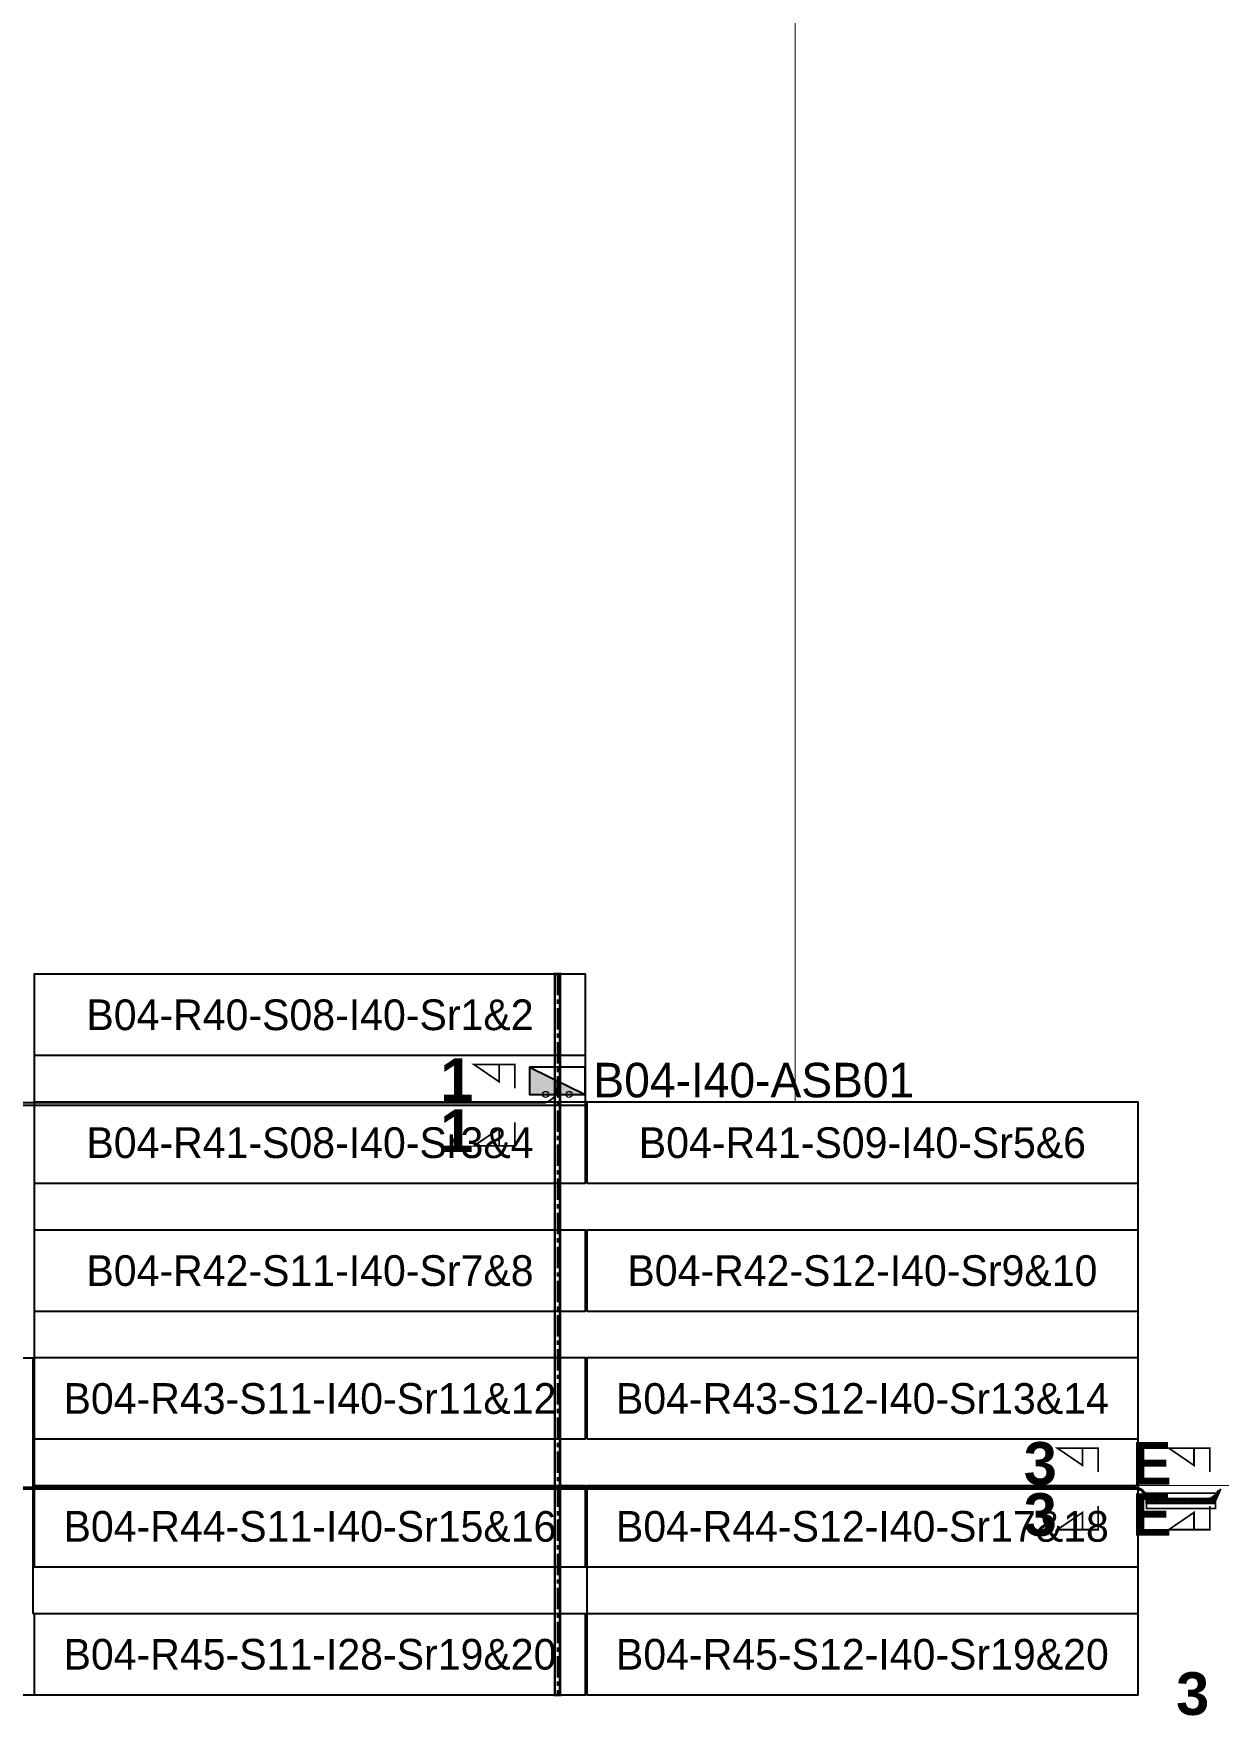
# Model space of a CAD drawing. Header units: metres. Extents: x 531739 to 532412, y 2675629 to 2676062.
# Drawn here: x 532083 to 532152.4, y 2675717.6 to 2675816.7 of the extents above; entities that cross this region are included whole.
import ezdxf
from ezdxf.enums import TextEntityAlignment as Align

# ---------------------------------------------------------------- set-up
doc = ezdxf.new("R2010")
doc.units = ezdxf.units.M
doc.linetypes.add('CENTER', pattern=[2, 1.25, -0.25, 0.25, -0.25])
for name, color, linetype in [('300mm Hume Pipe', 74, 'Continuous'), ('DC Trench BL-04', 40, 'Continuous'), ('E-Inverter Grouping', 2, 'Continuous'), ('Excavation', 7, 'Continuous'), ('Inverter Block-04', 7, 'Continuous'), ('LT Cable(AG) INV to LT Panel BL-04', 2, 'Continuous'), ('Messenger Wire Block-04 (Master Path)', 30, 'Continuous'), ('Messenger Wire Block-04 (MW Path)', 191, 'Continuous'), ('Messenger Wire Exc Link', 7, 'Continuous'), ('MMS Table Block-04', 8, 'Continuous'), ('Plan Line - DC BL-04', 40, 'Continuous'), ('Section Marking BL-04', 2, 'Continuous'), ('Trench (AC)-BL04', 14, 'Continuous')]:
    doc.layers.add(name, color=color, linetype=linetype)
doc.layers.add('Boundary-12.5 MW Block', color=6, linetype='Continuous', lineweight=9)
doc.layers.add('PILE', color=1, linetype='Continuous', lineweight=15)
doc.styles.add('BoldTextStyle', font='arialbd.ttf')
doc.styles.get("Standard").update_dxf_attribs({"font": 'Adani Regular.ttf'})

# ---------------------------------------------------------------- blocks, each defined once
blk = doc.blocks.new('MMS Table (32.292 x 4.788)')
at = {"color": 0}
blk.add_lwpolyline([(0, -0.002), (0, 4.786), (32.292, 4.786), (32.292, -0.002)], close=True, dxfattribs=at)
at = {"color": 7}
blk.add_attdef('ID1', text='', height=1.8, dxfattribs=at).set_placement((16.146, 2.392), align=Align.MIDDLE_CENTER)
blk = doc.blocks.new('Inverter Block')
h = blk.add_hatch(color=0)
h.dxf.hatch_style = 1
h.paths.add_polyline_path([(-1.456, 2.269), (-1.456, 0.846), (1.456, 0.846)])
at = {"color": 0}
blk.add_lwpolyline([(1.456, 2.269), (-1.456, 2.269), (-1.456, 0.846), (1.456, 0.846)], close=True, dxfattribs=at)
blk.add_lwpolyline([(-1.456, 2.269), (1.456, 0.846)], dxfattribs=at)
at = {"layer": 'PILE'}
for centre in [(-0.613, 0.846), (0.613, 0.846)]:
    blk.add_circle(centre, 0.156, dxfattribs=at)
at = {"color": 7}
blk.add_attdef('ID', (-1.456, 3.006), '', height=1.8, dxfattribs=at)

msp = doc.modelspace()

# ---------------------------------------------------------------- hatches: boundary and pattern name
at = {"layer": '300mm Hume Pipe'}
h = msp.add_hatch(dxfattribs=at)
h.set_pattern_fill('ANSI37', color=74, angle=90)
h.set_pattern_definition([(135, (3207499.91194, 2144755.4852), (-0.0883883476483, -0.0883883476483), []), (225, (3207499.91194, 2144755.4852), (0.0883883476483, -0.0883883476483), [])])
h.paths.add_polyline_path([(532148.207, 2675730.526), (532148.207, 2675730.826), (532152.158, 2675730.826), (532152.158, 2675730.526)])

# ---------------------------------------------------------------- linework, layer by layer
at = {"layer": '300mm Hume Pipe', "color": 74}
msp.add_lwpolyline([(532148.207, 2675730.526), (532148.207, 2675730.826), (532152.158, 2675730.826), (532152.158, 2675730.526)], close=True, dxfattribs=at)
at = {"layer": 'Boundary-12.5 MW Block', "const_width": 0.05}
msp.add_lwpolyline([(532217.383, 2675636.789), (531759.095, 2675636.789), (531759.095, 2675746.577), (531856.271, 2675746.577), (531856.271, 2675906.789), (531836.185, 2675906.789), (531836.185, 2675921.789), (531803.793, 2675921.789), (531803.793, 2675929.289), (531771.401, 2675929.289), (531771.401, 2675936.789), (531739.009, 2675936.789), (531739.009, 2675964.077), (531933.361, 2675964.077), (531933.361, 2675979.077), (531965.753, 2675979.077), (531965.753, 2675994.077), (531998.145, 2675994.077), (531998.145, 2676061.577), (532127.613, 2676061.577), (532127.613, 2675754.077), (532147.699, 2675754.077), (532147.699, 2675731.577), (532217.383, 2675731.577)], dxfattribs=at)
at = {"layer": 'DC Trench BL-04', "color": 40, "const_width": 0.15}
msp.add_lwpolyline([(532113.818, 2675761.577), (532113.518, 2675761.577), (532113.518, 2675719.291), (532113.818, 2675719.291)], close=True, dxfattribs=at)
at = {"layer": 'E-Inverter Grouping', "color": 3}
for points in [[(532115.307, 2675754.077), (532147.699, 2675754.077), (532147.699, 2675719.289), (532115.407, 2675719.289), (532115.407, 2675726.789), (532083.015, 2675726.789), (532083.015, 2675761.577), (532115.307, 2675761.577)], [(532082.915, 2675724.075), (532115.307, 2675724.075), (532115.307, 2675719.291), (531985.839, 2675719.291), (531985.839, 2675739.075), (532082.915, 2675739.075)]]:
    msp.add_lwpolyline(points, close=True, dxfattribs=at)
at = {"layer": 'Excavation', "color": 2, "const_width": 0.1}
msp.add_lwpolyline([(532148.327, 2675730.676), (532152.258, 2675730.676)], dxfattribs=at)
at = {"layer": 'LT Cable(AG) INV to LT Panel BL-04', "color": 5}
for points in [[(532010.879, 2675784.623), (532007.389, 2675784.623, 0.078431), (532007.111, 2675784.579), (532006.153, 2675784.269, -0.078431), (532005.876, 2675784.225), (532002.885, 2675784.225, 0.414214), (532001.985, 2675783.325), (532001.985, 2675763.369, 0.093355), (532002.047, 2675763.042), (532002.149, 2675762.782, -0.093355), (532002.21, 2675762.454), (532002.21, 2675732.33, 0.414214), (532003.11, 2675731.43), (532147.416, 2675731.43, -0.258149), (532148.178, 2675731.008), (532148.355, 2675730.726), (532151.648, 2675730.726, 0.293517), (532152.466, 2675731.252)], [(532010.879, 2675784.598), (532007.393, 2675784.598, 0.078431), (532007.115, 2675784.554), (532006.157, 2675784.244, -0.078431), (532005.88, 2675784.2), (532002.91, 2675784.2, 0.414214), (532002.01, 2675783.3), (532002.01, 2675763.374, 0.093355), (532002.072, 2675763.047), (532002.174, 2675762.786, -0.093355), (532002.235, 2675762.459), (532002.235, 2675732.355, 0.414214), (532003.135, 2675731.455), (532147.43, 2675731.455, -0.258149), (532148.192, 2675731.033), (532148.369, 2675730.751), (532151.632, 2675730.751, 0.293517), (532152.45, 2675731.277)], [(532013.036, 2675784.573), (532007.397, 2675784.573, 0.078431), (532007.119, 2675784.529), (532006.161, 2675784.219, -0.078431), (532005.884, 2675784.175), (532002.935, 2675784.175, 0.414214), (532002.035, 2675783.275), (532002.035, 2675763.379, 0.093355), (532002.097, 2675763.051), (532002.199, 2675762.791, -0.093355), (532002.26, 2675762.464), (532002.26, 2675732.38, 0.414214), (532003.16, 2675731.48), (532147.444, 2675731.48, -0.258149), (532148.206, 2675731.058), (532148.383, 2675730.776), (532151.616, 2675730.776, 0.293517), (532152.434, 2675731.302)], [(532013.036, 2675784.523), (532007.404, 2675784.523, 0.078431), (532007.127, 2675784.479), (532006.169, 2675784.169, -0.078431), (532005.892, 2675784.125), (532002.985, 2675784.125, 0.414214), (532002.085, 2675783.225), (532002.085, 2675763.388, 0.093355), (532002.147, 2675763.061), (532002.249, 2675762.8, -0.093355), (532002.31, 2675762.473), (532002.31, 2675754.93, 0.414214), (532003.21, 2675754.03), (532112.769, 2675754.03, 0.414214), (532113.669, 2675754.93), (532113.669, 2675755.23)]]:
    msp.add_lwpolyline(points, format="xyb", dxfattribs=at)
at = {"layer": 'Messenger Wire Block-04 (Master Path)'}
for points in [[(532002.16, 2675753.88), (532115.307, 2675753.88)], [(532002.16, 2675731.38), (532147.886, 2675731.38)]]:
    msp.add_lwpolyline(points, dxfattribs=at)
at = {"layer": 'Messenger Wire Block-04 (MW Path)', "const_width": 0.1}
for points in [[(532002.16, 2675753.88), (532115.307, 2675753.88)], [(532002.16, 2675731.38), (532147.886, 2675731.38)]]:
    msp.add_lwpolyline(points, dxfattribs=at)
at = {"layer": 'Messenger Wire Exc Link'}
for points in [[(532147.886, 2675731.38), (532148.327, 2675730.676)], [(532152.258, 2675730.676), (532152.58, 2675731.38)]]:
    msp.add_lwpolyline(points, dxfattribs=at)
at = {"layer": 'Plan Line - DC BL-04', "color": 6, "linetype": 'CENTER'}
msp.add_lwpolyline([(532113.669, 2675761.577), (532113.669, 2675719.291)], dxfattribs=at)
at = {"layer": 'Section Marking BL-04', "color": 94, "lineweight": 35, "true_color": 0x00a500, "const_width": 0.1}
for points in [[(532111.169, 2675754.88), (532111.169, 2675756.27), (532108.769, 2675756.27), (532110.249, 2675755.26), (532110.249, 2675756.27)], [(532111.169, 2675752.88), (532111.169, 2675751.49), (532108.769, 2675751.49), (532110.249, 2675752.5), (532110.249, 2675751.49)], [(532145.386, 2675732.38), (532145.386, 2675733.77), (532142.986, 2675733.77), (532144.466, 2675732.76), (532144.466, 2675733.77)], [(532151.92, 2675732.38), (532151.92, 2675733.77), (532149.52, 2675733.77), (532151, 2675732.76), (532151, 2675733.77)], [(532145.386, 2675730.38), (532145.386, 2675728.99), (532142.986, 2675728.99), (532144.466, 2675730), (532144.466, 2675728.99)], [(532151.92, 2675730.38), (532151.92, 2675728.99), (532149.52, 2675728.99), (532151, 2675730), (532151, 2675728.99)]]:
    msp.add_lwpolyline(points, dxfattribs=at)
at = {"layer": 'Trench (AC)-BL04', "const_width": 0.1}
msp.add_lwpolyline([(532148.207, 2675731.126), (532152.258, 2675731.126), (532152.258, 2675730.226), (532148.207, 2675730.226)], close=True, dxfattribs=at)

# ---------------------------------------------------------------- block references
at = {"layer": 'Inverter Block-04'}
ref = msp.add_blockref('Inverter Block', (532113.669, 2675753.565), dxfattribs=dict(at, xscale=1.124999999976148, yscale=1.124999999976148, zscale=1.124999999976148))
ref.add_attrib('ID', 'B04-I40-ASB01', (532115.779, 2675754.341), dxfattribs={"layer": '0', "color": 7, "height": 2.025})
at = {"layer": 'MMS Table Block-04'}
for p, values in [((532083.015, 2675756.791), {'ID1': 'B04-R40-S08-I40-Sr1&2'}), ((532083.015, 2675749.291), {'ID1': 'B04-R41-S08-I40-Sr3&4'}), ((532115.407, 2675749.291), {'ID1': 'B04-R41-S09-I40-Sr5&6'}), ((532083.015, 2675741.791), {'ID1': 'B04-R42-S11-I40-Sr7&8'}), ((532115.407, 2675741.791), {'ID1': 'B04-R42-S12-I40-Sr9&10'}), ((532083.015, 2675734.291), {'ID1': 'B04-R43-S11-I40-Sr11&12'}), ((532115.407, 2675734.291), {'ID1': 'B04-R43-S12-I40-Sr13&14'}), ((532083.015, 2675726.791), {'ID1': 'B04-R44-S11-I40-Sr15&16'}), ((532115.407, 2675726.791), {'ID1': 'B04-R44-S12-I40-Sr17&18'}), ((532083.015, 2675719.291), {'ID1': 'B04-R45-S11-I28-Sr19&20'}), ((532115.407, 2675719.291), {'ID1': 'B04-R45-S12-I40-Sr19&20'})]:
    msp.add_blockref('MMS Table (32.292 x 4.788)', p, dxfattribs=at).add_auto_attribs(values)

# ---------------------------------------------------------------- texts
at = {"layer": 'Section Marking BL-04', "color": 94, "true_color": 0x00a500, "style": 'BoldTextStyle'}
for s, p in [('1', (532107.769, 2675755.38)), ('1', (532107.769, 2675752.38)), ('3', (532141.986, 2675732.88)), ('E', (532148.52, 2675732.88)), ('3', (532141.986, 2675729.88)), ('E', (532148.52, 2675729.88)), ('3', (532150.92, 2675719.38))]:
    msp.add_text(s, height=2.5, dxfattribs=at).set_placement(p, align=Align.MIDDLE_CENTER)

doc.saveas('drawing.dxf')
